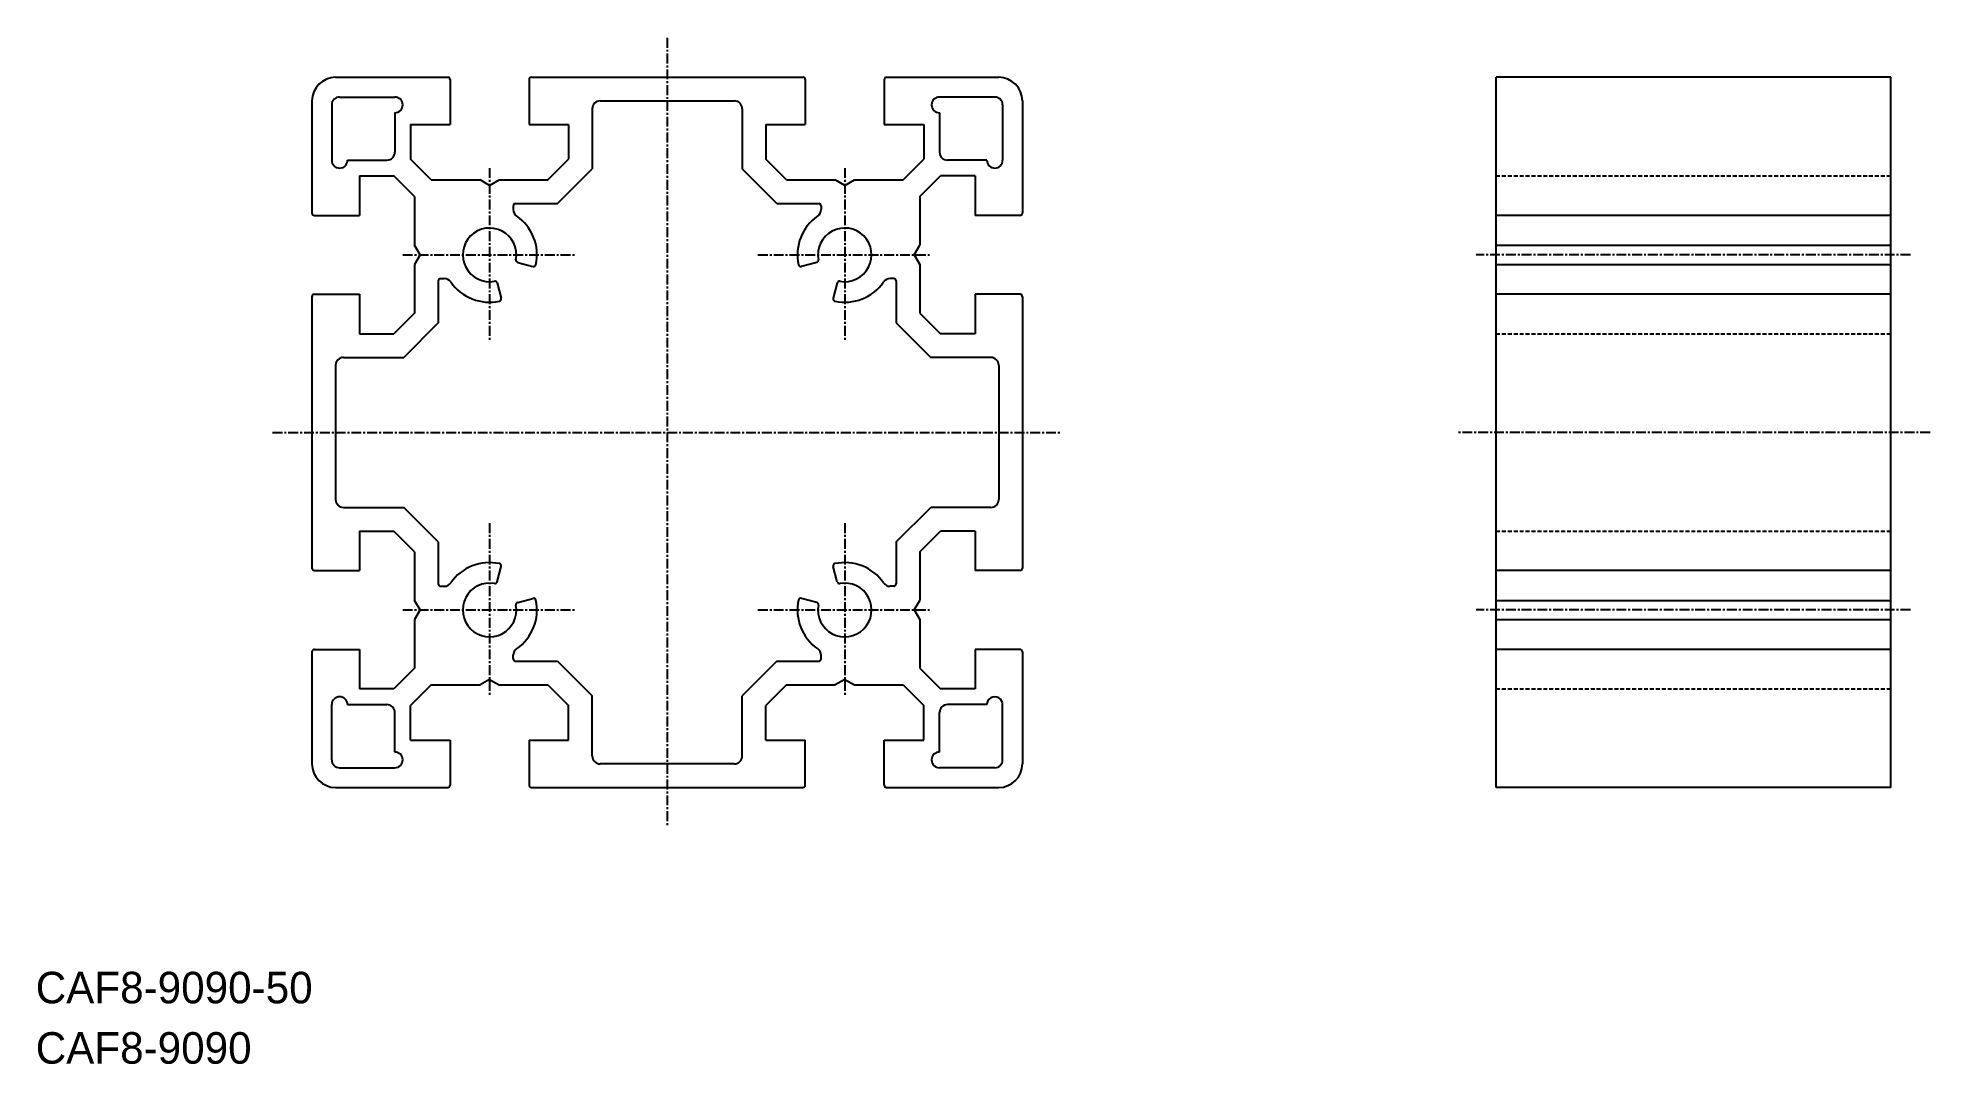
# Model space of a CAD drawing. Extents: x 0 to 240, y 0 to 130.
import ezdxf

# ---------------------------------------------------------------- set-up
doc = ezdxf.new("R2010")
doc.units = 0
doc.linetypes.add('CENTER', pattern=[2, 1.25, -0.25, 0.25, -0.25])
doc.linetypes.add('DASHED', pattern=[0.75, 0.5, -0.25])
doc.layers.get('0').update_dxf_attribs({"linetype": 'CONTINUOUS'})
doc.layers.add('CENTER', color=1, linetype='CENTER')

msp = doc.modelspace()

# ---------------------------------------------------------------- linework, layer by layer
at = {"color": 7, "linetype": 'CONTINUOUS'}
for p, q in [((38, 125), (52.2, 125)), ((52.5, 124.7), (52.5, 119)), ((62.5, 124.7), (62.5, 119)), ((62.8, 125), (97.2, 125)), ((97.5, 124.7), (97.5, 119)), ((107.5, 124.7), (107.5, 119)), ((107.8, 125), (122, 125)), ((235, 125), (185, 125)), ((185, 35), (185, 125)), ((235, 35), (235, 125)), ((38.5, 122.5), (45.5, 122.5)), ((121.5, 122.5), (114.5, 122.5)), ((35, 122), (35, 107.8)), ((37.5, 121.5), (37.5, 114.5)), ((45.5, 120.5), (45.5, 115.5)), ((70.5, 121), (70.5, 113.38)), ((71.5, 122), (88.5, 122)), ((89.5, 121), (89.5, 113.38)), ((114.5, 120.5), (114.5, 115.5)), ((122.5, 121.5), (122.5, 114.5)), ((125, 122), (125, 107.8)), ((47.5, 119), (47.5, 114.62)), ((47.5, 119), (52.5, 119)), ((62.5, 119), (67.5, 119)), ((67.5, 119), (67.5, 114.62)), ((92.5, 119), (97.5, 119)), ((92.5, 119), (92.5, 114.62)), ((107.5, 119), (112.5, 119)), ((112.5, 119), (112.5, 114.62)), ((39.5, 114.5), (44.5, 114.5)), ((50.12, 112), (47.5, 114.62)), ((64.88, 112), (67.5, 114.62)), ((66.12, 109), (70.5, 113.38)), ((93.88, 109), (89.5, 113.38)), ((95.12, 112), (92.5, 114.62)), ((109.88, 112), (112.5, 114.62)), ((120.5, 114.5), (115.5, 114.5)), ((41, 112.5), (45.38, 112.5)), ((41, 112.5), (41, 107.5)), ((48, 109.88), (45.38, 112.5)), ((50.12, 112), (56.29, 112)), ((57.5, 111.3), (56.29, 112)), ((57.5, 111.3), (58.71, 112)), ((58.71, 112), (64.88, 112)), ((95.12, 112), (101.29, 112)), ((102.5, 111.3), (101.29, 112)), ((102.5, 111.3), (103.71, 112)), ((103.71, 112), (109.88, 112)), ((112, 109.88), (114.62, 112.5)), ((119, 112.5), (114.62, 112.5)), ((119, 112.5), (119, 107.5)), ((48, 109.88), (48, 103.71)), ((60.5, 108.7), (60.5, 108.24)), ((60.8, 109), (66.12, 109)), ((93.88, 109), (99.2, 109)), ((99.5, 108.7), (99.5, 108.24)), ((112, 109.88), (112, 103.71)), ((35.3, 107.5), (41, 107.5)), ((124.7, 107.5), (119, 107.5)), ((235, 107.5), (185, 107.5)), ((48.7, 102.5), (48, 103.71)), ((111.3, 102.5), (112, 103.71)), ((185, 103.71), (235, 103.71)), ((48.7, 102.5), (48, 101.29)), ((48, 101.29), (48, 95.12)), ((61.06, 101.55), (63, 101.03)), ((98.94, 101.55), (97, 101.03)), ((111.3, 102.5), (112, 101.29)), ((112, 101.29), (112, 95.12)), ((185, 101.29), (235, 101.29)), ((51, 99.2), (51, 93.88)), ((51.3, 99.5), (51.76, 99.5)), ((58.45, 98.94), (58.97, 97)), ((101.55, 98.94), (101.03, 97)), ((108.7, 99.5), (108.24, 99.5)), ((109, 99.2), (109, 93.88)), ((35, 97.2), (35, 62.8)), ((35.3, 97.5), (41, 97.5)), ((41, 97.5), (41, 92.5)), ((124.7, 97.5), (119, 97.5)), ((119, 97.5), (119, 92.5)), ((125, 97.2), (125, 62.8)), ((235, 97.5), (185, 97.5)), ((48, 95.12), (45.38, 92.5)), ((51, 93.88), (46.62, 89.5)), ((109, 93.88), (113.38, 89.5)), ((112, 95.12), (114.62, 92.5)), ((41, 92.5), (45.38, 92.5)), ((119, 92.5), (114.62, 92.5)), ((39, 89.5), (46.62, 89.5)), ((121, 89.5), (113.38, 89.5)), ((38, 88.5), (38, 71.5)), ((122, 88.5), (122, 71.5)), ((39, 70.5), (46.62, 70.5)), ((51, 66.12), (46.62, 70.5)), ((109, 66.12), (113.38, 70.5)), ((121, 70.5), (113.38, 70.5)), ((41, 67.5), (41, 62.5)), ((41, 67.5), (45.38, 67.5)), ((48, 64.88), (45.38, 67.5)), ((112, 64.88), (114.62, 67.5)), ((119, 67.5), (114.62, 67.5)), ((119, 67.5), (119, 62.5)), ((48, 64.88), (48, 58.71)), ((51, 66.12), (51, 60.8)), ((109, 66.12), (109, 60.8)), ((112, 64.88), (112, 58.71)), ((35.3, 62.5), (41, 62.5)), ((58.45, 61.06), (58.97, 63)), ((101.55, 61.06), (101.03, 63)), ((124.7, 62.5), (119, 62.5)), ((235, 62.5), (185, 62.5)), ((51.3, 60.5), (51.76, 60.5)), ((108.7, 60.5), (108.24, 60.5)), ((48.7, 57.5), (48, 58.71)), ((61.06, 58.45), (63, 58.97)), ((98.94, 58.45), (97, 58.97)), ((111.3, 57.5), (112, 58.71)), ((185, 58.71), (235, 58.71)), ((48.7, 57.5), (48, 56.29)), ((48, 56.29), (48, 50.12)), ((111.3, 57.5), (112, 56.29)), ((112, 56.29), (112, 50.12)), ((185, 56.29), (235, 56.29)), ((35, 52.2), (35, 38)), ((35.3, 52.5), (41, 52.5)), ((41, 52.5), (41, 47.5)), ((60.5, 51.3), (60.5, 51.76)), ((60.8, 51), (66.12, 51)), ((66.12, 51), (70.5, 46.62)), ((93.88, 51), (89.5, 46.62)), ((93.88, 51), (99.2, 51)), ((99.5, 51.3), (99.5, 51.76)), ((124.7, 52.5), (119, 52.5)), ((119, 52.5), (119, 47.5)), ((125, 52.2), (125, 38)), ((235, 52.5), (185, 52.5)), ((48, 50.12), (45.38, 47.5)), ((50.12, 48), (47.5, 45.38)), ((50.12, 48), (56.29, 48)), ((57.5, 48.7), (56.29, 48)), ((57.5, 48.7), (58.71, 48)), ((58.71, 48), (64.88, 48)), ((64.88, 48), (67.5, 45.38)), ((95.12, 48), (92.5, 45.38)), ((95.12, 48), (101.29, 48)), ((102.5, 48.7), (101.29, 48)), ((102.5, 48.7), (103.71, 48)), ((103.71, 48), (109.88, 48)), ((109.88, 48), (112.5, 45.38)), ((112, 50.12), (114.62, 47.5)), ((45.38, 47.5), (41, 47.5)), ((70.5, 39), (70.5, 46.62)), ((89.5, 39), (89.5, 46.62)), ((119, 47.5), (114.62, 47.5)), ((37.5, 38.5), (37.5, 45.5)), ((39.5, 45.5), (44.5, 45.5)), ((45.5, 39.5), (45.5, 44.5)), ((47.5, 41), (47.5, 45.38)), ((67.5, 41), (67.5, 45.38)), ((92.5, 41), (92.5, 45.38)), ((112.5, 41), (112.5, 45.38)), ((114.5, 39.5), (114.5, 44.5)), ((120.5, 45.5), (115.5, 45.5)), ((122.5, 38.5), (122.5, 45.5)), ((47.5, 41), (52.5, 41)), ((52.5, 41), (52.5, 35.3)), ((62.5, 41), (67.5, 41)), ((62.5, 41), (62.5, 35.3)), ((92.5, 41), (97.5, 41)), ((97.5, 35.3), (97.5, 41)), ((107.5, 35.3), (107.5, 41)), ((107.5, 41), (112.5, 41)), ((38.5, 37.5), (45.5, 37.5)), ((88.5, 38), (71.5, 38)), ((121.5, 37.5), (114.5, 37.5)), ((38, 35), (52.2, 35)), ((62.8, 35), (97.2, 35)), ((107.8, 35), (122, 35)), ((235, 35), (185, 35))]:
    msp.add_line(p, q, dxfattribs=at)
at = {"color": 3, "linetype": 'DASHED'}
for p, q in [((185, 112.5), (235, 112.5)), ((185, 92.5), (235, 92.5)), ((185, 67.5), (235, 67.5)), ((185, 47.5), (235, 47.5))]:
    msp.add_line(p, q, dxfattribs=at)
at = {"color": 7, "linetype": 'CONTINUOUS'}
for centre, radius, start, end in [((38, 122), 3, 90, 180), ((52.2, 124.7), 0.3, 0, 90), ((62.8, 124.7), 0.3, 90, 180), ((97.2, 124.7), 0.3, 0, 90), ((107.8, 124.7), 0.3, 90, 180), ((122, 122), 3, 0, 90), ((38.5, 121.5), 1, 90, 180), ((45.5, 121.5), 1, 270, 90), ((114.5, 121.5), 1, 90, 270), ((121.5, 121.5), 1, 0, 90), ((71.5, 121), 1, 90, 180), ((88.5, 121), 1, 0, 90), ((44.5, 115.5), 1, 270, 0), ((115.5, 115.5), 1, 180, 270), ((38.5, 114.5), 1, 180, 0), ((121.5, 114.5), 1, 180, 0), ((60.8, 108.7), 0.3, 90, 180), ((61.5, 108.24), 1, 180, 235.1503), ((98.5, 108.24), 1, 304.8497, 0), ((99.2, 108.7), 0.3, 0, 90), ((35.3, 107.8), 0.3, 180, 270), ((57.5, 102.5), 3.4, 349.651, 280.3489), ((57.5, 102.5), 6, 348.017, 55.1503), ((102.5, 102.5), 6, 124.8497, 191.983), ((102.5, 102.5), 3.4, 259.6511, 190.349), ((124.7, 107.8), 0.3, 270, 0), ((61.14, 101.84), 0.3, 169.651, 254.9996), ((63.08, 101.32), 0.3, 254.9996, 348.017), ((96.92, 101.32), 0.3, 191.983, 285.0004), ((98.86, 101.84), 0.3, 285.0004, 10.349), ((51.3, 99.2), 0.3, 90, 180), ((51.76, 98.5), 1, 34.8498, 90), ((57.5, 102.5), 6, 214.8498, 281.9827), ((58.16, 98.86), 0.3, 14.9999, 100.3489), ((102.5, 102.5), 6, 258.0173, 325.1502), ((101.84, 98.86), 0.3, 79.6511, 165.0001), ((108.24, 98.5), 1, 90, 145.1502), ((108.7, 99.2), 0.3, 0, 90), ((35.3, 97.2), 0.3, 90, 180), ((58.68, 96.92), 0.3, 281.9827, 14.9999), ((101.32, 96.92), 0.3, 165.0001, 258.0173), ((124.7, 97.2), 0.3, 0, 90), ((39, 88.5), 1, 90, 180), ((121, 88.5), 1, 0, 90), ((39, 71.5), 1, 180, 270), ((121, 71.5), 1, 270, 0), ((35.3, 62.8), 0.3, 180, 270), ((57.5, 57.5), 6, 78.0173, 145.15), ((58.68, 63.08), 0.3, 345, 78.0173), ((101.32, 63.08), 0.3, 101.9827, 194.9999), ((102.5, 57.5), 6, 34.85, 101.9827), ((124.7, 62.8), 0.3, 270, 0), ((51.3, 60.8), 0.3, 180, 270), ((51.76, 61.5), 1, 270, 325.15), ((57.5, 57.5), 3.4, 79.6512, 10.3494), ((58.16, 61.14), 0.3, 259.6512, 345), ((102.5, 57.5), 3.4, 169.6506, 100.3488), ((101.84, 61.14), 0.3, 194.9999, 280.3488), ((108.24, 61.5), 1, 214.85, 270), ((108.7, 60.8), 0.3, 270, 0), ((61.14, 58.16), 0.3, 105.0004, 190.3494), ((57.5, 57.5), 6, 304.8498, 11.9833), ((63.08, 58.68), 0.3, 11.9833, 105.0004), ((102.5, 57.5), 6, 168.0167, 235.1502), ((96.92, 58.68), 0.3, 74.9996, 168.0167), ((98.86, 58.16), 0.3, 349.6506, 74.9996), ((35.3, 52.2), 0.3, 90, 180), ((61.5, 51.76), 1, 124.8498, 180), ((60.8, 51.3), 0.3, 180, 270), ((98.5, 51.76), 1, 360, 55.1502), ((99.2, 51.3), 0.3, 270, 0), ((124.7, 52.2), 0.3, 0, 90), ((38.5, 45.5), 1, 0, 180), ((121.5, 45.5), 1, 0, 180.0018), ((44.5, 44.5), 1, 0, 90), ((115.5, 44.5), 1, 90, 180), ((38.5, 38.5), 1, 180, 270), ((45.5, 38.5), 1, 270, 90), ((71.5, 39), 1, 180, 270), ((88.5, 39), 1, 270, 0), ((114.5, 38.5), 1, 90, 270), ((121.5, 38.5), 1, 270, 0), ((38, 38), 3, 180, 270), ((122, 38), 3, 270, 0), ((52.2, 35.3), 0.3, 270, 360), ((62.8, 35.3), 0.3, 180, 270), ((97.2, 35.3), 0.3, 270, 0), ((107.8, 35.3), 0.3, 180, 270)]:
    msp.add_arc(centre, radius, start, end, dxfattribs=at)
at = {"layer": 'CENTER', "color": 1, "linetype": 'CENTER'}
for p, q in [((80, 130), (80, 30)), ((57.5, 113.5), (57.5, 91.5)), ((102.5, 113.5), (102.5, 91.5)), ((46.5, 102.5), (68.5, 102.5)), ((91.5, 102.5), (113.5, 102.5)), ((237.5, 102.5), (182.5, 102.5)), ((30, 80), (130, 80)), ((240, 80), (180, 80)), ((57.5, 68.5), (57.5, 46.5)), ((102.5, 68.5), (102.5, 46.5)), ((46.5, 57.5), (68.5, 57.5)), ((91.5, 57.5), (113.5, 57.5)), ((237.5, 57.5), (182.5, 57.5))]:
    msp.add_line(p, q, dxfattribs=at)

# ---------------------------------------------------------------- texts
at = {"color": 7, "linetype": 'CONTINUOUS'}
for s, p in [('CAF8-9090-50', (0, 7.65)), ('CAF8-9090', (0, 0))]:
    msp.add_text(s, height=4, dxfattribs=at).set_placement(p)

doc.saveas('drawing.dxf')
